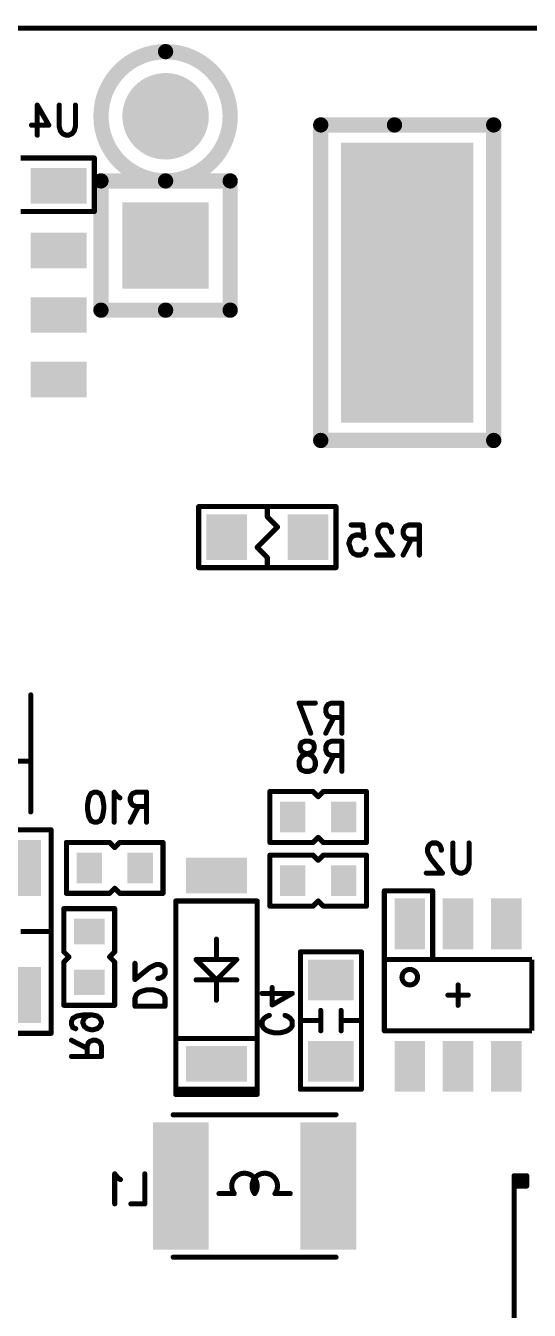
# Model space of a CAD drawing. Extents: x 100 to 144.1, y 92.1 to 144.1.
# Drawn here: x 116.5 to 126.4, y 118.81 to 144.05 of the extents above; entities that cross this region are included whole.
import ezdxf

# ---------------------------------------------------------------- set-up
doc = ezdxf.new("R2010")
doc.units = 0
doc.layers.get('0').update_dxf_attribs({"linetype": 'CONTINUOUS'})
doc.layers.add('MASK-BOTTOM_PHO', color=5, linetype='CONTINUOUS')
doc.layers.add('SILK-BOTTOM_PHO', color=14, linetype='CONTINUOUS')

# ---------------------------------------------------------------- blocks, each defined once
blk = doc.blocks.new('SQUARE_25')
blk.add_solid([(0.85001, 0.85001), (0.85001, -0.85001), (-0.85001, 0.85001), (-0.85001, -0.85001)])
blk = doc.blocks.new('ROUND_26')
at = {"const_width": 0.85001}
blk.add_lwpolyline([(-0.425006, 0, 1), (0.425006, 0, 1)], format="xyb", close=True, dxfattribs=at)
blk = doc.blocks.new('SQUARE_10')
blk.add_solid([(0.350012, 0.350012), (0.350012, -0.350012), (-0.350012, 0.350012), (-0.350012, -0.350012)])
blk = doc.blocks.new('SQUARE_16')
blk.add_solid([(0.250062, 0.250062), (0.250062, -0.250062), (-0.250062, 0.250062), (-0.250062, -0.250062)])
blk = doc.blocks.new('SQUARE_27')
blk.add_solid([(1.299972, 1.299972), (1.299972, -1.299972), (-1.299972, 1.299972), (-1.299972, -1.299972)])
blk = doc.blocks.new('SQUARE_122')
blk.add_solid([(0.299974, 0.299974), (0.299974, -0.299974), (-0.299974, 0.299974), (-0.299974, -0.299974)])
blk = doc.blocks.new('SQUARE_152')
blk.add_solid([(0.550036, 0.550036), (0.550036, -0.550036), (-0.550036, 0.550036), (-0.550036, -0.550036)])
blk = doc.blocks.new('SQUARE_165')
blk.add_solid([(0.40005, 0.40005), (0.40005, -0.40005), (-0.40005, 0.40005), (-0.40005, -0.40005)])
blk = doc.blocks.new('ROUND_1')
at = {"const_width": 0.050038}
blk.add_lwpolyline([(-0.025018, 0, 1), (0.025018, 0, 1)], format="xyb", close=True, dxfattribs=at)
blk = doc.blocks.new('ROUND_19')
at = {"const_width": 0.149986}
blk.add_lwpolyline([(-0.074994, 0, 1), (0.074994, 0, 1)], format="xyb", close=True, dxfattribs=at)

msp = doc.modelspace()

# ---------------------------------------------------------------- linework, layer by layer
at = {"layer": 'MASK-BOTTOM_PHO'}
for points, const_width in [([(143.999966, 143.999966), (100.000054, 143.999966)], 0.100076), ([(124.000006, 137.54989), (124.000006, 140.450062)], 2.599944), ([(117.350032, 140.904976), (116.949982, 140.904976)], 0.700024), ([(117.350032, 139.634976), (116.949982, 139.634976)], 0.700024), ([(117.350032, 138.364976), (116.949982, 138.364976)], 0.700024), ([(117.350032, 137.094976), (116.949982, 137.094976)], 0.700024), ([(120.450102, 133.949948), (120.450102, 134.050024)], 0.8001), ([(122.050048, 133.949948), (122.050048, 134.050024)], 0.8001), ([(121.750074, 128.450086), (121.750074, 128.549908)], 0.500124), ([(122.750072, 128.450086), (122.750072, 128.549908)], 0.500124), ([(116.249958, 127.500126), (115.750086, 127.500126)], 1.100072), ([(117.750082, 127.450088), (117.750082, 127.54991)], 0.500124), ([(118.75008, 127.450088), (118.75008, 127.54991)], 0.500124), ([(120.499886, 127.350012), (120.000014, 127.350012)], 0.700024), ([(121.750074, 127.299974), (121.750074, 127.199898)], 0.500124), ([(122.750072, 127.299974), (122.750072, 127.199898)], 0.500124), ([(124.050044, 126.59995), (124.050044, 126.1999)], 0.599948), ([(125.000004, 126.59995), (125.000004, 126.1999)], 0.599948), ([(125.949964, 126.59995), (125.949964, 126.1999)], 0.599948), ([(117.80012, 126.249938), (117.700044, 126.249938)], 0.500124), ([(116.249958, 125.000004), (115.750086, 125.000004)], 1.100072), ([(117.80012, 125.24994), (117.700044, 125.24994)], 0.500124), ([(122.450098, 125.299978), (122.54992, 125.299978)], 0.8001), ([(120.499886, 123.649994), (120.000014, 123.649994)], 0.700024), ([(122.450098, 123.700032), (122.54992, 123.700032)], 0.8001), ([(124.050044, 123.800108), (124.050044, 123.400058)], 0.599948), ([(125.000004, 123.800108), (125.000004, 123.400058)], 0.599948), ([(125.949964, 123.800108), (125.949964, 123.400058)], 0.599948), ([(119.549926, 120.549924), (119.549926, 121.949972)], 1.100072), ([(122.450098, 120.549924), (122.450098, 121.949972)], 1.100072)]:
    msp.add_lwpolyline(points, dxfattribs=dict(at, const_width=const_width))
at = {"layer": 'SILK-BOTTOM_PHO'}
for points, const_width in [([(143.999966, 143.999966), (100.000054, 143.999966)], 0.100076), ([(116.727224, 142.489174), (116.954554, 142.09522)], 0.100076), ([(116.727224, 142.489174), (116.727224, 141.89837)], 0.100076), ([(117.159024, 142.06728), (117.159024, 142.489174)], 0.100076), ([(117.477286, 142.489174), (117.477286, 142.06728)], 0.100076), ([(116.954554, 142.09522), (116.613686, 142.09522)], 0.100076), ([(123.75007, 142.100046), (122.299984, 142.100046)], 0.299974), ([(122.299984, 142.100046), (122.299984, 135.899906)], 0.299974), ([(125.700028, 142.100046), (123.75007, 142.100046)], 0.299974), ([(125.700028, 135.899906), (125.700028, 142.100046)], 0.299974), ([(117.181884, 141.982698), (117.159024, 142.06728)], 0.100076), ([(117.22735, 141.926564), (117.181884, 141.982698)], 0.100076), ([(117.295422, 141.89837), (117.22735, 141.926564)], 0.100076), ([(117.340888, 141.89837), (117.295422, 141.89837)], 0.100076), ([(117.409214, 141.926564), (117.340888, 141.89837)], 0.100076), ([(117.454426, 141.982698), (117.409214, 141.926564)], 0.100076), ([(117.477286, 142.06728), (117.454426, 141.982698)], 0.100076), ([(116.400072, 141.45006), (117.849904, 141.45006)], 0.100076), ([(117.849904, 141.45006), (117.849904, 140.400024)], 0.100076), ([(120.519952, 140.999972), (117.979952, 140.999972)], 0.299974), ([(117.979952, 140.999972), (117.979952, 138.459972)], 0.299974), ([(120.519952, 138.459972), (120.519952, 140.999972)], 0.299974), ([(117.849904, 140.400024), (116.400072, 140.400024)], 0.100076), ([(117.979952, 138.459972), (119.249952, 138.459972)], 0.299974), ([(119.249952, 138.459972), (120.519952, 138.459972)], 0.299974), ([(122.299984, 135.899906), (125.700028, 135.899906)], 0.299974), ([(122.599958, 134.599934), (119.899938, 134.599934)], 0.100076), ([(119.899938, 134.599934), (119.899938, 133.400038)], 0.100076), ([(121.249948, 134.599934), (121.249948, 134.400036)], 0.100076), ([(122.599958, 133.400038), (122.599958, 134.599934)], 0.100076), ([(121.249948, 134.400036), (121.4501, 134.199884)], 0.100076), ([(121.4501, 134.199884), (121.05005, 133.800088)], 0.100076), ([(122.920506, 134.013956), (122.87504, 133.957822)], 0.100076), ([(122.897646, 134.239), (123.124976, 134.239)], 0.100076), ([(122.988578, 134.04215), (122.920506, 134.013956)], 0.100076), ([(123.056904, 134.04215), (122.988578, 134.04215)], 0.100076), ([(123.124976, 134.013956), (123.056904, 134.04215)], 0.100076), ([(123.124976, 134.239), (123.147836, 133.986016)], 0.100076), ([(123.147836, 133.986016), (123.124976, 134.013956)], 0.100076), ([(123.443238, 134.182866), (123.420378, 134.126478)], 0.100076), ([(123.420378, 134.126478), (123.420378, 134.070344)], 0.100076), ([(123.420378, 134.070344), (123.443238, 134.013956)], 0.100076), ([(123.465844, 134.21106), (123.443238, 134.182866)], 0.100076), ([(123.443238, 134.013956), (123.488704, 133.929628)], 0.100076), ([(123.51131, 134.239), (123.465844, 134.21106)], 0.100076), ([(123.602242, 134.239), (123.51131, 134.239)], 0.100076), ([(123.647708, 134.21106), (123.602242, 134.239)], 0.100076), ([(123.670568, 134.182866), (123.647708, 134.21106)], 0.100076), ([(123.693174, 134.126478), (123.670568, 134.182866)], 0.100076), ([(123.693174, 134.098538), (123.693174, 134.126478)], 0.100076), ([(123.94311, 134.182866), (123.920504, 134.126478)], 0.100076), ([(123.920504, 134.126478), (123.920504, 134.070344)], 0.100076), ([(123.920504, 134.070344), (123.94311, 134.013956)], 0.100076), ([(123.96597, 134.21106), (123.94311, 134.182866)], 0.100076), ([(123.94311, 134.013956), (123.96597, 133.986016)], 0.100076), ([(124.034042, 134.239), (123.96597, 134.21106)], 0.100076), ([(124.238512, 134.239), (124.034042, 134.239)], 0.100076), ([(124.238512, 134.239), (124.238512, 133.64845)], 0.100076), ([(121.05005, 133.800088), (121.249948, 133.599936)], 0.100076), ([(122.87504, 133.957822), (122.85218, 133.873494)], 0.100076), ([(122.85218, 133.873494), (122.87504, 133.817106)], 0.100076), ([(122.87504, 133.817106), (122.897646, 133.732778)], 0.100076), ([(123.170442, 133.704584), (123.193302, 133.760972)], 0.100076), ([(123.488704, 133.929628), (123.716034, 133.64845)], 0.100076), ([(124.079508, 133.957822), (123.920504, 133.64845)], 0.100076), ([(123.96597, 133.986016), (124.034042, 133.957822)], 0.100076), ([(124.034042, 133.957822), (124.238512, 133.957822)], 0.100076), ([(121.249948, 133.599936), (121.249948, 133.400038)], 0.100076), ([(122.897646, 133.732778), (122.943112, 133.676644)], 0.100076), ([(122.943112, 133.676644), (123.011438, 133.64845)], 0.100076), ([(123.011438, 133.64845), (123.07951, 133.64845)], 0.100076), ([(123.07951, 133.64845), (123.147836, 133.676644)], 0.100076), ([(123.147836, 133.676644), (123.170442, 133.704584)], 0.100076), ([(123.716034, 133.64845), (123.397772, 133.64845)], 0.100076), ([(119.899938, 133.400038), (122.599958, 133.400038)], 0.100076), ([(116.59997, 130.899916), (116.59997, 128.599946)], 0.100076), ([(121.875042, 130.739134), (122.102372, 130.14833)], 0.100076), ([(122.193304, 130.739134), (121.875042, 130.739134)], 0.100076), ([(122.44324, 130.71094), (122.42038, 130.682746)], 0.100076), ([(122.511312, 130.739134), (122.44324, 130.71094)], 0.100076), ([(122.715782, 130.739134), (122.511312, 130.739134)], 0.100076), ([(122.715782, 130.739134), (122.715782, 130.14833)], 0.100076), ([(122.42038, 130.682746), (122.397774, 130.626612)], 0.100076), ([(122.397774, 130.626612), (122.397774, 130.570224)], 0.100076), ([(122.397774, 130.570224), (122.42038, 130.51409)], 0.100076), ([(122.556778, 130.457702), (122.397774, 130.14833)], 0.100076), ([(122.42038, 130.51409), (122.44324, 130.485896)], 0.100076), ([(122.44324, 130.485896), (122.511312, 130.457702)], 0.100076), ([(122.511312, 130.457702), (122.715782, 130.457702)], 0.100076), ([(121.897648, 129.904744), (121.920508, 129.960878)], 0.100076), ([(121.920508, 129.960878), (121.98858, 129.989072)], 0.100076), ([(121.98858, 129.989072), (122.079512, 129.989072)], 0.100076), ([(122.079512, 129.989072), (122.147838, 129.960878)], 0.100076), ([(122.147838, 129.960878), (122.170444, 129.904744)], 0.100076), ([(122.44324, 129.960878), (122.42038, 129.932938)], 0.100076), ([(122.511312, 129.989072), (122.44324, 129.960878)], 0.100076), ([(122.715782, 129.989072), (122.511312, 129.989072)], 0.100076), ([(122.715782, 129.989072), (122.715782, 129.398522)], 0.100076), ([(121.897648, 129.848356), (121.897648, 129.904744)], 0.100076), ([(121.920508, 129.792222), (121.897648, 129.848356)], 0.100076), ([(121.943114, 129.707894), (121.897648, 129.651506)], 0.100076), ([(121.965974, 129.764028), (121.920508, 129.792222)], 0.100076), ([(122.01144, 129.735834), (121.943114, 129.707894)], 0.100076), ([(122.056906, 129.735834), (121.965974, 129.764028)], 0.100076), ([(122.102372, 129.764028), (122.01144, 129.735834)], 0.100076), ([(122.124978, 129.707894), (122.056906, 129.735834)], 0.100076), ([(122.147838, 129.792222), (122.102372, 129.764028)], 0.100076), ([(122.170444, 129.651506), (122.124978, 129.707894)], 0.100076), ([(122.170444, 129.848356), (122.147838, 129.792222)], 0.100076), ([(122.170444, 129.904744), (122.170444, 129.848356)], 0.100076), ([(122.42038, 129.932938), (122.397774, 129.87655)], 0.100076), ([(122.397774, 129.87655), (122.397774, 129.820416)], 0.100076), ([(122.397774, 129.820416), (122.42038, 129.764028)], 0.100076), ([(122.556778, 129.707894), (122.397774, 129.398522)], 0.100076), ([(122.42038, 129.764028), (122.44324, 129.735834)], 0.100076), ([(122.44324, 129.735834), (122.511312, 129.707894)], 0.100076), ([(122.511312, 129.707894), (122.715782, 129.707894)], 0.100076), ([(116.299996, 129.599944), (116.59997, 129.599944)], 0.100076), ([(121.897648, 129.651506), (121.875042, 129.595372)], 0.100076), ([(121.875042, 129.595372), (121.875042, 129.511044)], 0.100076), ([(121.875042, 129.511044), (121.897648, 129.454656)], 0.100076), ([(121.897648, 129.454656), (121.920508, 129.426462)], 0.100076), ([(122.147838, 129.426462), (122.170444, 129.454656)], 0.100076), ([(122.193304, 129.595372), (122.170444, 129.651506)], 0.100076), ([(122.170444, 129.454656), (122.193304, 129.511044)], 0.100076), ([(122.193304, 129.511044), (122.193304, 129.595372)], 0.100076), ([(121.920508, 129.426462), (121.98858, 129.398522)], 0.100076), ([(121.98858, 129.398522), (122.079512, 129.398522)], 0.100076), ([(122.079512, 129.398522), (122.147838, 129.426462)], 0.100076), ([(117.738652, 128.876552), (117.784118, 128.96088)], 0.100076), ([(117.784118, 128.96088), (117.85219, 128.989074)], 0.100076), ([(117.85219, 128.989074), (117.897656, 128.989074)], 0.100076), ([(117.897656, 128.989074), (117.965982, 128.96088)], 0.100076), ([(117.965982, 128.96088), (118.011448, 128.876552)], 0.100076), ([(118.30685, 128.904746), (118.238524, 128.989074)], 0.100076), ([(118.238524, 128.989074), (118.238524, 128.398524)], 0.100076), ([(118.602252, 128.96088), (118.579646, 128.932686)], 0.100076), ([(118.670578, 128.989074), (118.602252, 128.96088)], 0.100076), ([(118.875048, 128.989074), (118.670578, 128.989074)], 0.100076), ([(118.875048, 128.989074), (118.875048, 128.398524)], 0.100076), ([(121.299986, 127.999998), (121.299986, 128.999996)], 0.100076), ([(121.299986, 128.999996), (122.150124, 128.999996)], 0.100076), ([(122.150124, 128.999996), (122.249946, 128.89992)], 0.100076), ([(122.249946, 128.89992), (122.350022, 128.999996)], 0.100076), ([(122.350022, 128.999996), (123.199906, 128.999996)], 0.100076), ([(123.199906, 128.999996), (123.199906, 127.999998)], 0.100076), ([(117.715792, 128.735836), (117.738652, 128.876552)], 0.100076), ([(117.715792, 128.651508), (117.715792, 128.735836)], 0.100076), ([(118.011448, 128.876552), (118.034054, 128.735836)], 0.100076), ([(118.034054, 128.735836), (118.034054, 128.651508)], 0.100076), ([(118.352316, 128.876552), (118.30685, 128.904746)], 0.100076), ([(118.579646, 128.932686), (118.556786, 128.876552)], 0.100076), ([(118.556786, 128.876552), (118.556786, 128.820418)], 0.100076), ([(118.556786, 128.820418), (118.579646, 128.76403)], 0.100076), ([(118.71579, 128.707896), (118.556786, 128.398524)], 0.100076), ([(118.579646, 128.76403), (118.602252, 128.735836)], 0.100076), ([(118.602252, 128.735836), (118.670578, 128.707896)], 0.100076), ([(118.670578, 128.707896), (118.875048, 128.707896)], 0.100076), ([(117.738652, 128.511046), (117.715792, 128.651508)], 0.100076), ([(117.784118, 128.426464), (117.738652, 128.511046)], 0.100076), ([(118.011448, 128.511046), (117.965982, 128.426464)], 0.100076), ([(118.034054, 128.651508), (118.011448, 128.511046)], 0.100076), ([(117.00002, 128.249934), (115.000024, 128.249934)], 0.100076), ([(117.00002, 124.249942), (117.00002, 128.249934)], 0.100076), ([(117.85219, 128.398524), (117.784118, 128.426464)], 0.100076), ([(117.897656, 128.398524), (117.85219, 128.398524)], 0.100076), ([(117.965982, 128.426464), (117.897656, 128.398524)], 0.100076), ([(117.299994, 127), (117.299994, 127.999998)], 0.100076), ([(117.299994, 127.999998), (118.149878, 127.999998)], 0.100076), ([(118.149878, 127.999998), (118.249954, 127.899922)], 0.100076), ([(118.249954, 127.899922), (118.35003, 127.999998)], 0.100076), ([(118.35003, 127.999998), (119.199914, 127.999998)], 0.100076), ([(119.199914, 127.999998), (119.199914, 127)], 0.100076), ([(122.150124, 127.999998), (121.299986, 127.999998)], 0.100076), ([(122.249946, 128.100074), (122.150124, 127.999998)], 0.100076), ([(122.350022, 127.999998), (122.249946, 128.100074)], 0.100076), ([(123.199906, 127.999998), (122.350022, 127.999998)], 0.100076), ([(124.443236, 127.960882), (124.420376, 127.932688)], 0.100076), ([(124.488702, 127.989076), (124.443236, 127.960882)], 0.100076), ([(124.579634, 127.989076), (124.488702, 127.989076)], 0.100076), ([(124.6251, 127.960882), (124.579634, 127.989076)], 0.100076), ([(124.647706, 127.932688), (124.6251, 127.960882)], 0.100076), ([(124.897642, 127.567182), (124.897642, 127.989076)], 0.100076), ([(125.215904, 127.989076), (125.215904, 127.567182)], 0.100076), ([(121.299986, 126.750064), (121.299986, 127.750062)], 0.100076), ([(121.299986, 127.750062), (122.150124, 127.750062)], 0.100076), ([(122.150124, 127.750062), (122.249946, 127.649986)], 0.100076), ([(122.249946, 127.649986), (122.350022, 127.750062)], 0.100076), ([(122.350022, 127.750062), (123.199906, 127.750062)], 0.100076), ([(123.199906, 127.750062), (123.199906, 126.750064)], 0.100076), ([(124.420376, 127.932688), (124.39777, 127.876554)], 0.100076), ([(124.39777, 127.876554), (124.39777, 127.82042)], 0.100076), ([(124.39777, 127.82042), (124.420376, 127.764032)], 0.100076), ([(124.420376, 127.764032), (124.465842, 127.679704)], 0.100076), ([(124.670566, 127.876554), (124.647706, 127.932688)], 0.100076), ([(124.670566, 127.84836), (124.670566, 127.876554)], 0.100076), ([(124.465842, 127.679704), (124.693172, 127.398526)], 0.100076), ([(124.920502, 127.482854), (124.897642, 127.567182)], 0.100076), ([(124.965968, 127.426466), (124.920502, 127.482854)], 0.100076), ([(125.193298, 127.482854), (125.147832, 127.426466)], 0.100076), ([(125.215904, 127.567182), (125.193298, 127.482854)], 0.100076), ([(124.693172, 127.398526), (124.37491, 127.398526)], 0.100076), ([(125.03404, 127.398526), (124.965968, 127.426466)], 0.100076), ([(125.079506, 127.398526), (125.03404, 127.398526)], 0.100076), ([(125.147832, 127.426466), (125.079506, 127.398526)], 0.100076), ([(118.149878, 127), (117.299994, 127)], 0.100076), ([(118.249954, 127.100076), (118.149878, 127)], 0.100076), ([(118.35003, 127), (118.249954, 127.100076)], 0.100076), ([(119.199914, 127), (118.35003, 127)], 0.100076), ([(124.499878, 127.050038), (123.549918, 127.050038)], 0.100076), ([(123.549918, 127.050038), (123.549918, 125.700028)], 0.100076), ([(124.499878, 125.700028), (124.499878, 127.050038)], 0.100076), ([(117.249956, 126.700026), (118.249954, 126.700026)], 0.100076), ([(117.249956, 125.849888), (117.249956, 126.700026)], 0.100076), ([(118.249954, 126.700026), (118.249954, 125.849888)], 0.100076), ([(119.450104, 126.849886), (119.450104, 124.15012)], 0.100076), ([(121.05005, 126.849886), (119.450104, 126.849886)], 0.100076), ([(121.05005, 124.15012), (121.05005, 126.849886)], 0.100076), ([(122.150124, 126.750064), (121.299986, 126.750064)], 0.100076), ([(122.249946, 126.849886), (122.150124, 126.750064)], 0.100076), ([(122.350022, 126.750064), (122.249946, 126.849886)], 0.100076), ([(123.199906, 126.750064), (122.350022, 126.750064)], 0.100076), ([(116.400072, 126.249938), (117.00002, 126.249938)], 0.100076), ([(120.24995, 125.700028), (120.24995, 126.100078)], 0.100076), ([(117.350032, 125.750066), (117.249956, 125.849888)], 0.100076), ([(117.249956, 125.64999), (117.350032, 125.750066)], 0.100076), ([(118.249954, 125.849888), (118.149878, 125.750066)], 0.100076), ([(118.149878, 125.750066), (118.249954, 125.64999)], 0.100076), ([(119.8499, 125.700028), (120.65, 125.700028)], 0.100076), ([(120.24995, 125.299978), (119.8499, 125.700028)], 0.100076), ([(120.65, 125.700028), (120.24995, 125.299978)], 0.100076), ([(123.100084, 125.849888), (121.899934, 125.849888)], 0.100076), ([(121.899934, 125.849888), (121.899934, 123.150122)], 0.100076), ([(123.100084, 123.150122), (123.100084, 125.849888)], 0.100076), ([(123.549918, 125.700028), (123.549918, 124.29998)], 0.100076), ([(126.45009, 125.700028), (123.549918, 125.700028)], 0.100076), ([(123.549918, 125.700028), (124.499878, 125.700028)], 0.100076), ([(126.45009, 124.29998), (126.45009, 125.700028)], 0.100076), ([(117.249956, 124.800106), (117.249956, 125.64999)], 0.100076), ([(118.249954, 125.64999), (118.249954, 124.800106)], 0.100076), ([(118.64848, 125.306836), (118.64848, 125.625098)], 0.100076), ([(118.929658, 125.534166), (118.64848, 125.306836)], 0.100076), ([(119.013986, 125.579632), (118.929658, 125.534166)], 0.100076), ([(119.070374, 125.602238), (119.013986, 125.579632)], 0.100076), ([(119.126508, 125.602238), (119.070374, 125.602238)], 0.100076), ([(119.182896, 125.579632), (119.126508, 125.602238)], 0.100076), ([(119.210836, 125.556772), (119.182896, 125.579632)], 0.100076), ([(119.23903, 125.511306), (119.210836, 125.556772)], 0.100076), ([(119.210836, 125.374908), (119.23903, 125.420374)], 0.100076), ([(119.23903, 125.420374), (119.23903, 125.511306)], 0.100076), ([(119.098314, 125.329442), (119.126508, 125.329442)], 0.100076), ([(119.126508, 125.329442), (119.182896, 125.352302)], 0.100076), ([(119.182896, 125.352302), (119.210836, 125.374908)], 0.100076), ([(119.8499, 125.299978), (120.65, 125.299978)], 0.100076), ([(120.24995, 125.299978), (120.24995, 124.899928)], 0.100076), ([(125.000004, 124.800106), (125.000004, 125.199902)], 0.100076), ([(118.676674, 125.011434), (118.64848, 124.943108)], 0.100076), ([(118.64848, 124.943108), (118.64848, 124.784104)], 0.100076), ([(118.732808, 125.0569), (118.676674, 125.011434)], 0.100076), ([(118.788942, 125.079506), (118.732808, 125.0569)], 0.100076), ([(118.873524, 125.102366), (118.788942, 125.079506)], 0.100076), ([(119.013986, 125.102366), (118.873524, 125.102366)], 0.100076), ([(119.098314, 125.079506), (119.013986, 125.102366)], 0.100076), ([(119.154702, 125.0569), (119.098314, 125.079506)], 0.100076), ([(119.210836, 125.011434), (119.154702, 125.0569)], 0.100076), ([(119.23903, 124.943108), (119.210836, 125.011434)], 0.100076), ([(119.23903, 124.784104), (119.23903, 124.943108)], 0.100076), ([(121.739152, 125.03404), (121.148348, 125.03404)], 0.100076), ([(121.345198, 124.80671), (121.345198, 125.147832)], 0.100076), ([(121.739152, 125.03404), (121.345198, 124.80671)], 0.100076), ([(124.800106, 125.000004), (125.199902, 125.000004)], 0.100076), ([(118.249954, 124.800106), (117.249956, 124.800106)], 0.100076), ([(119.23903, 124.784104), (118.64848, 124.784104)], 0.100076), ([(122.299984, 124.29998), (122.299984, 124.70003)], 0.100076), ([(122.700034, 124.29998), (122.700034, 124.70003)], 0.100076), ([(117.426486, 124.545344), (117.398546, 124.477272)], 0.100076), ([(117.398546, 124.477272), (117.398546, 124.431806)], 0.100076), ([(117.398546, 124.431806), (117.426486, 124.363734)], 0.100076), ([(117.510814, 124.59081), (117.426486, 124.545344)], 0.100076), ([(117.65153, 124.61367), (117.510814, 124.59081)], 0.100076), ([(117.65153, 124.545344), (117.623336, 124.477272)], 0.100076), ([(117.623336, 124.477272), (117.623336, 124.454666)], 0.100076), ([(117.623336, 124.454666), (117.65153, 124.38634)], 0.100076), ([(117.792246, 124.61367), (117.65153, 124.61367)], 0.100076), ([(117.707918, 124.59081), (117.65153, 124.545344)], 0.100076), ([(117.792246, 124.61367), (117.707918, 124.59081)], 0.100076), ([(117.904768, 124.59081), (117.792246, 124.61367)], 0.100076), ([(117.960902, 124.545344), (117.904768, 124.59081)], 0.100076), ([(117.989096, 124.477272), (117.960902, 124.545344)], 0.100076), ([(117.960902, 124.38634), (117.989096, 124.454666)], 0.100076), ([(117.989096, 124.454666), (117.989096, 124.477272)], 0.100076), ([(121.148348, 124.488702), (121.176542, 124.534168)], 0.100076), ([(121.148348, 124.39777), (121.148348, 124.488702)], 0.100076), ([(121.176542, 124.534168), (121.23293, 124.579634)], 0.100076), ([(121.23293, 124.579634), (121.289064, 124.60224)], 0.100076), ([(121.598436, 124.60224), (121.65457, 124.579634)], 0.100076), ([(121.65457, 124.579634), (121.710958, 124.534168)], 0.100076), ([(121.710958, 124.534168), (121.739152, 124.488702)], 0.100076), ([(121.739152, 124.488702), (121.739152, 124.39777)], 0.100076), ([(121.899934, 124.499878), (122.299984, 124.499878)], 0.100076), ([(123.100084, 124.499878), (122.700034, 124.499878)], 0.100076), ([(115.000024, 124.249942), (117.00002, 124.249942)], 0.100076), ([(117.426486, 124.363734), (117.482874, 124.340874)], 0.100076), ([(117.65153, 124.38634), (117.707918, 124.340874)], 0.100076), ([(117.707918, 124.340874), (117.792246, 124.318268)], 0.100076), ([(117.792246, 124.318268), (117.820186, 124.318268)], 0.100076), ([(117.820186, 124.318268), (117.904768, 124.340874)], 0.100076), ([(117.904768, 124.340874), (117.960902, 124.38634)], 0.100076), ([(119.450104, 124.15012), (121.05005, 124.15012)], 0.100076), ([(119.450104, 124.15012), (119.450104, 123.150122)], 0.100076), ([(121.05005, 123.150122), (121.05005, 124.15012)], 0.100076), ([(121.176542, 124.352304), (121.148348, 124.39777)], 0.100076), ([(121.23293, 124.306838), (121.176542, 124.352304)], 0.100076), ([(121.289064, 124.283978), (121.23293, 124.306838)], 0.100076), ([(121.373392, 124.261372), (121.289064, 124.283978)], 0.100076), ([(121.514108, 124.261372), (121.373392, 124.261372)], 0.100076), ([(121.598436, 124.283978), (121.514108, 124.261372)], 0.100076), ([(121.65457, 124.306838), (121.598436, 124.283978)], 0.100076), ([(121.710958, 124.352304), (121.65457, 124.306838)], 0.100076), ([(121.739152, 124.39777), (121.710958, 124.352304)], 0.100076), ([(123.549918, 124.29998), (126.45009, 124.29998)], 0.100076), ([(117.707918, 123.95454), (117.398546, 124.113544)], 0.100076), ([(117.735858, 124.068078), (117.707918, 124.000006)], 0.100076), ([(117.707918, 124.000006), (117.707918, 123.795536)], 0.100076), ([(117.764052, 124.090938), (117.735858, 124.068078)], 0.100076), ([(117.820186, 124.113544), (117.764052, 124.090938)], 0.100076), ([(117.876574, 124.113544), (117.820186, 124.113544)], 0.100076), ([(117.932708, 124.090938), (117.876574, 124.113544)], 0.100076), ([(117.960902, 124.068078), (117.932708, 124.090938)], 0.100076), ([(117.989096, 124.000006), (117.960902, 124.068078)], 0.100076), ([(117.989096, 123.795536), (117.989096, 124.000006)], 0.100076), ([(117.989096, 123.795536), (117.398546, 123.795536)], 0.100076), ([(119.450104, 123.150122), (121.05005, 123.150122)], 0.100076), ([(119.450104, 123.150122), (119.450104, 123.050046)], 0.100076), ([(121.05005, 123.050046), (121.05005, 123.150122)], 0.100076), ([(121.899934, 123.150122), (123.100084, 123.150122)], 0.100076), ([(119.450104, 123.050046), (121.05005, 123.050046)], 0.100076), ([(122.599958, 122.649996), (119.400066, 122.649996)], 0.100076), ([(118.31828, 121.404634), (118.249954, 121.488962)], 0.100076), ([(118.249954, 121.488962), (118.249954, 120.898412)], 0.100076), ([(118.363746, 121.37644), (118.31828, 121.404634)], 0.100076), ([(118.841012, 121.488962), (118.841012, 120.898412)], 0.100076), ([(126.350014, 121.4501), (126.100078, 121.4501)], 0.100076), ([(126.100078, 121.4501), (126.100078, 121.249948)], 0.100076), ([(126.350014, 121.400062), (126.100078, 121.400062)], 0.100076), ([(126.350014, 121.249948), (126.350014, 121.4501)], 0.100076), ([(126.100078, 116.750084), (126.100078, 121.350024)], 0.100076), ([(126.100078, 121.350024), (126.350014, 121.350024)], 0.100076), ([(126.100078, 121.249948), (126.350014, 121.249948)], 0.100076), ([(118.841012, 120.898412), (118.568216, 120.898412)], 0.100076), ([(120.599962, 121.100088), (120.299988, 121.100088)], 0.100076), ([(121.400062, 121.100088), (121.700036, 121.100088)], 0.100076), ([(119.400066, 119.8499), (122.599958, 119.8499)], 0.100076)]:
    msp.add_lwpolyline(points, dxfattribs=dict(at, const_width=const_width))
for points, const_width in [([(119.249952, 143.539972, 1), (119.249952, 140.999972)], 0.299974), ([(119.249952, 140.999972, 1), (119.249952, 143.539972)], 0.299974), ([(121.000012, 121.099834, 1.99797), (120.599708, 121.100342)], 0.100076), ([(121.400062, 121.100342, 1.9987143), (121.000012, 121.099834)], 0.100076)]:
    msp.add_lwpolyline(points, format="xyb", dxfattribs=dict(at, const_width=const_width))
at = {"layer": 'SILK-BOTTOM_PHO', "const_width": 0.100076}
msp.add_lwpolyline([(123.897644, 125.352302, 1), (124.202444, 125.352302, 1)], format="xyb", close=True, dxfattribs=at)

# ---------------------------------------------------------------- block references
at = {"layer": 'MASK-BOTTOM_PHO'}
for name, p in [('ROUND_26', (119.249952, 142.269972)), ('SQUARE_27', (124.000006, 140.450062)), ('SQUARE_10', (116.949982, 140.904976)), ('SQUARE_10', (117.350032, 140.904976)), ('SQUARE_25', (119.249952, 139.729972)), ('SQUARE_10', (116.949982, 139.634976)), ('SQUARE_10', (117.350032, 139.634976)), ('SQUARE_27', (124.000006, 137.54989)), ('SQUARE_10', (116.949982, 138.364976)), ('SQUARE_10', (117.350032, 138.364976)), ('SQUARE_10', (116.949982, 137.094976)), ('SQUARE_10', (117.350032, 137.094976)), ('SQUARE_165', (120.450102, 134.050024)), ('SQUARE_165', (120.450102, 133.949948)), ('SQUARE_165', (122.050048, 134.050024)), ('SQUARE_165', (122.050048, 133.949948)), ('SQUARE_16', (121.750074, 128.549908)), ('SQUARE_16', (122.750072, 128.549908)), ('SQUARE_16', (121.750074, 128.450086)), ('SQUARE_16', (122.750072, 128.450086)), ('SQUARE_152', (116.249958, 127.500126)), ('SQUARE_16', (117.750082, 127.54991)), ('SQUARE_16', (118.75008, 127.54991)), ('SQUARE_16', (117.750082, 127.450088)), ('SQUARE_16', (118.75008, 127.450088)), ('SQUARE_10', (120.000014, 127.350012)), ('SQUARE_10', (120.499886, 127.350012)), ('SQUARE_16', (121.750074, 127.299974)), ('SQUARE_16', (122.750072, 127.299974)), ('SQUARE_16', (121.750074, 127.199898)), ('SQUARE_16', (122.750072, 127.199898)), ('SQUARE_122', (124.050044, 126.59995)), ('SQUARE_122', (125.000004, 126.59995)), ('SQUARE_122', (125.949964, 126.59995)), ('SQUARE_16', (117.700044, 126.249938)), ('SQUARE_16', (117.80012, 126.249938)), ('SQUARE_122', (124.050044, 126.1999)), ('SQUARE_122', (125.000004, 126.1999)), ('SQUARE_122', (125.949964, 126.1999)), ('SQUARE_152', (116.249958, 125.000004)), ('SQUARE_16', (117.700044, 125.24994)), ('SQUARE_16', (117.80012, 125.24994)), ('SQUARE_165', (122.450098, 125.299978)), ('SQUARE_165', (122.54992, 125.299978)), ('SQUARE_10', (120.000014, 123.649994)), ('SQUARE_10', (120.499886, 123.649994)), ('SQUARE_165', (122.450098, 123.700032)), ('SQUARE_165', (122.54992, 123.700032)), ('SQUARE_122', (124.050044, 123.800108)), ('SQUARE_122', (125.000004, 123.800108)), ('SQUARE_122', (125.949964, 123.800108)), ('SQUARE_122', (124.050044, 123.400058)), ('SQUARE_122', (125.000004, 123.400058)), ('SQUARE_122', (125.949964, 123.400058)), ('SQUARE_152', (119.549926, 121.949972)), ('SQUARE_152', (122.450098, 121.949972)), ('SQUARE_152', (119.549926, 120.549924)), ('SQUARE_152', (122.450098, 120.549924))]:
    msp.add_blockref(name, p, dxfattribs=at)
at = {"layer": 'SILK-BOTTOM_PHO'}
for name, p in [('ROUND_19', (119.249952, 143.539972)), ('ROUND_19', (119.249952, 143.539972)), ('ROUND_1', (116.727224, 142.489174)), ('ROUND_1', (116.727224, 142.489174)), ('ROUND_1', (117.159024, 142.489174)), ('ROUND_1', (117.477286, 142.489174)), ('ROUND_1', (116.613686, 142.09522)), ('ROUND_1', (116.954554, 142.09522)), ('ROUND_19', (122.299984, 142.100046)), ('ROUND_19', (123.75007, 142.100046)), ('ROUND_19', (123.75007, 142.100046)), ('ROUND_19', (125.700028, 142.100046)), ('ROUND_1', (116.727224, 141.89837)), ('ROUND_1', (117.159024, 142.06728)), ('ROUND_1', (117.181884, 141.982698)), ('ROUND_1', (117.22735, 141.926564)), ('ROUND_1', (117.295422, 141.89837)), ('ROUND_1', (117.340888, 141.89837)), ('ROUND_1', (117.409214, 141.926564)), ('ROUND_1', (117.454426, 141.982698)), ('ROUND_1', (117.477286, 142.06728)), ('ROUND_1', (117.849904, 141.45006)), ('ROUND_19', (117.979952, 140.999972)), ('ROUND_19', (119.249952, 140.999972)), ('ROUND_19', (119.249952, 140.999972)), ('ROUND_19', (120.519952, 140.999972)), ('ROUND_1', (117.849904, 140.400024)), ('ROUND_19', (117.979952, 138.459972)), ('ROUND_19', (119.249952, 138.459972)), ('ROUND_19', (119.249952, 138.459972)), ('ROUND_19', (120.519952, 138.459972)), ('ROUND_19', (122.299984, 135.899906)), ('ROUND_19', (125.700028, 135.899906)), ('ROUND_1', (119.899938, 134.599934)), ('ROUND_1', (121.249948, 134.599934)), ('ROUND_1', (122.599958, 134.599934)), ('ROUND_1', (122.599958, 134.599934)), ('ROUND_1', (121.249948, 134.400036)), ('ROUND_1', (121.4501, 134.199884)), ('ROUND_1', (122.897646, 134.239)), ('ROUND_1', (122.920506, 134.013956)), ('ROUND_1', (122.988578, 134.04215)), ('ROUND_1', (123.056904, 134.04215)), ('ROUND_1', (123.124976, 134.239)), ('ROUND_1', (123.124976, 134.013956)), ('ROUND_1', (123.420378, 134.126478)), ('ROUND_1', (123.420378, 134.070344)), ('ROUND_1', (123.443238, 134.182866)), ('ROUND_1', (123.443238, 134.013956)), ('ROUND_1', (123.465844, 134.21106)), ('ROUND_1', (123.51131, 134.239)), ('ROUND_1', (123.602242, 134.239)), ('ROUND_1', (123.647708, 134.21106)), ('ROUND_1', (123.670568, 134.182866)), ('ROUND_1', (123.693174, 134.126478)), ('ROUND_1', (123.693174, 134.098538)), ('ROUND_1', (123.920504, 134.126478)), ('ROUND_1', (123.920504, 134.070344)), ('ROUND_1', (123.94311, 134.182866)), ('ROUND_1', (123.94311, 134.013956)), ('ROUND_1', (123.96597, 134.21106)), ('ROUND_1', (124.034042, 134.239)), ('ROUND_1', (124.238512, 134.239)), ('ROUND_1', (124.238512, 134.239)), ('ROUND_1', (121.05005, 133.800088)), ('ROUND_1', (122.85218, 133.873494)), ('ROUND_1', (122.87504, 133.957822)), ('ROUND_1', (122.87504, 133.817106)), ('ROUND_1', (123.147836, 133.986016)), ('ROUND_1', (123.193302, 133.760972)), ('ROUND_1', (123.488704, 133.929628)), ('ROUND_1', (123.96597, 133.986016)), ('ROUND_1', (124.034042, 133.957822)), ('ROUND_1', (124.079508, 133.957822)), ('ROUND_1', (124.238512, 133.957822)), ('ROUND_1', (121.249948, 133.599936)), ('ROUND_1', (122.897646, 133.732778)), ('ROUND_1', (122.943112, 133.676644)), ('ROUND_1', (123.011438, 133.64845)), ('ROUND_1', (123.07951, 133.64845)), ('ROUND_1', (123.147836, 133.676644)), ('ROUND_1', (123.170442, 133.704584)), ('ROUND_1', (123.397772, 133.64845)), ('ROUND_1', (123.716034, 133.64845)), ('ROUND_1', (123.920504, 133.64845)), ('ROUND_1', (124.238512, 133.64845)), ('ROUND_1', (119.899938, 133.400038)), ('ROUND_1', (121.249948, 133.400038)), ('ROUND_1', (122.599958, 133.400038)), ('ROUND_1', (116.59997, 130.899916)), ('ROUND_1', (121.875042, 130.739134)), ('ROUND_1', (121.875042, 130.739134)), ('ROUND_1', (122.193304, 130.739134)), ('ROUND_1', (122.44324, 130.71094)), ('ROUND_1', (122.511312, 130.739134)), ('ROUND_1', (122.715782, 130.739134)), ('ROUND_1', (122.715782, 130.739134)), ('ROUND_1', (122.397774, 130.626612)), ('ROUND_1', (122.397774, 130.570224)), ('ROUND_1', (122.42038, 130.682746)), ('ROUND_1', (122.42038, 130.51409)), ('ROUND_1', (122.44324, 130.485896)), ('ROUND_1', (122.511312, 130.457702)), ('ROUND_1', (122.556778, 130.457702)), ('ROUND_1', (122.715782, 130.457702)), ('ROUND_1', (121.920508, 129.960878)), ('ROUND_1', (121.98858, 129.989072)), ('ROUND_1', (122.079512, 129.989072)), ('ROUND_1', (122.079512, 129.989072)), ('ROUND_1', (122.102372, 130.14833)), ('ROUND_1', (122.147838, 129.960878)), ('ROUND_1', (122.397774, 130.14833)), ('ROUND_1', (122.44324, 129.960878)), ('ROUND_1', (122.511312, 129.989072)), ('ROUND_1', (122.715782, 130.14833)), ('ROUND_1', (122.715782, 129.989072)), ('ROUND_1', (122.715782, 129.989072)), ('ROUND_1', (121.897648, 129.904744)), ('ROUND_1', (121.897648, 129.848356)), ('ROUND_1', (121.920508, 129.792222)), ('ROUND_1', (121.943114, 129.707894)), ('ROUND_1', (121.965974, 129.764028)), ('ROUND_1', (122.01144, 129.735834)), ('ROUND_1', (122.056906, 129.735834)), ('ROUND_1', (122.102372, 129.764028)), ('ROUND_1', (122.124978, 129.707894)), ('ROUND_1', (122.147838, 129.792222)), ('ROUND_1', (122.170444, 129.904744)), ('ROUND_1', (122.170444, 129.848356)), ('ROUND_1', (122.397774, 129.87655)), ('ROUND_1', (122.397774, 129.820416)), ('ROUND_1', (122.42038, 129.932938)), ('ROUND_1', (122.42038, 129.764028)), ('ROUND_1', (122.44324, 129.735834)), ('ROUND_1', (122.511312, 129.707894)), ('ROUND_1', (122.556778, 129.707894)), ('ROUND_1', (122.715782, 129.707894)), ('ROUND_1', (116.59997, 129.599944)), ('ROUND_1', (121.875042, 129.595372)), ('ROUND_1', (121.875042, 129.511044)), ('ROUND_1', (121.897648, 129.651506)), ('ROUND_1', (121.897648, 129.454656)), ('ROUND_1', (122.170444, 129.651506)), ('ROUND_1', (122.170444, 129.454656)), ('ROUND_1', (122.193304, 129.595372)), ('ROUND_1', (122.193304, 129.511044)), ('ROUND_1', (121.920508, 129.426462)), ('ROUND_1', (121.98858, 129.398522)), ('ROUND_1', (122.079512, 129.398522)), ('ROUND_1', (122.147838, 129.426462)), ('ROUND_1', (122.397774, 129.398522)), ('ROUND_1', (122.715782, 129.398522)), ('ROUND_1', (117.784118, 128.96088)), ('ROUND_1', (117.85219, 128.989074)), ('ROUND_1', (117.897656, 128.989074)), ('ROUND_1', (117.897656, 128.989074)), ('ROUND_1', (117.965982, 128.96088)), ('ROUND_1', (118.238524, 128.989074)), ('ROUND_1', (118.602252, 128.96088)), ('ROUND_1', (118.670578, 128.989074)), ('ROUND_1', (118.875048, 128.989074)), ('ROUND_1', (118.875048, 128.989074)), ('ROUND_1', (121.299986, 128.999996)), ('ROUND_1', (122.150124, 128.999996)), ('ROUND_1', (122.350022, 128.999996)), ('ROUND_1', (123.199906, 128.999996)), ('ROUND_1', (123.199906, 128.999996)), ('ROUND_1', (117.715792, 128.735836)), ('ROUND_1', (117.738652, 128.876552)), ('ROUND_1', (118.011448, 128.876552)), ('ROUND_1', (118.034054, 128.735836)), ('ROUND_1', (118.30685, 128.904746)), ('ROUND_1', (118.352316, 128.876552)), ('ROUND_1', (118.556786, 128.876552)), ('ROUND_1', (118.556786, 128.820418)), ('ROUND_1', (118.579646, 128.932686)), ('ROUND_1', (118.579646, 128.932686)), ('ROUND_1', (118.579646, 128.76403)), ('ROUND_1', (118.602252, 128.735836)), ('ROUND_1', (118.670578, 128.707896)), ('ROUND_1', (118.71579, 128.707896)), ('ROUND_1', (118.875048, 128.707896)), ('ROUND_1', (122.249946, 128.89992)), ('ROUND_1', (116.59997, 128.599946)), ('ROUND_1', (117.715792, 128.651508)), ('ROUND_1', (117.738652, 128.511046)), ('ROUND_1', (118.011448, 128.511046)), ('ROUND_1', (118.034054, 128.651508)), ('ROUND_1', (117.00002, 128.249934)), ('ROUND_1', (117.784118, 128.426464)), ('ROUND_1', (117.85219, 128.398524)), ('ROUND_1', (117.897656, 128.398524)), ('ROUND_1', (117.965982, 128.426464)), ('ROUND_1', (118.238524, 128.398524)), ('ROUND_1', (118.556786, 128.398524)), ('ROUND_1', (118.875048, 128.398524)), ('ROUND_1', (117.299994, 127.999998)), ('ROUND_1', (118.149878, 127.999998)), ('ROUND_1', (118.35003, 127.999998)), ('ROUND_1', (119.199914, 127.999998)), ('ROUND_1', (119.199914, 127.999998)), ('ROUND_1', (121.299986, 127.999998)), ('ROUND_1', (122.150124, 127.999998)), ('ROUND_1', (122.249946, 128.100074)), ('ROUND_1', (122.350022, 127.999998)), ('ROUND_1', (123.199906, 127.999998)), ('ROUND_1', (124.443236, 127.960882)), ('ROUND_1', (124.488702, 127.989076)), ('ROUND_1', (124.579634, 127.989076)), ('ROUND_1', (124.6251, 127.960882)), ('ROUND_1', (124.897642, 127.989076)), ('ROUND_1', (125.215904, 127.989076)), ('ROUND_1', (118.249954, 127.899922)), ('ROUND_1', (121.299986, 127.750062)), ('ROUND_1', (122.150124, 127.750062)), ('ROUND_1', (122.350022, 127.750062)), ('ROUND_1', (123.199906, 127.750062)), ('ROUND_1', (124.39777, 127.876554)), ('ROUND_1', (124.39777, 127.82042)), ('ROUND_1', (124.420376, 127.932688)), ('ROUND_1', (124.420376, 127.764032)), ('ROUND_1', (124.647706, 127.932688)), ('ROUND_1', (124.670566, 127.876554)), ('ROUND_1', (124.670566, 127.84836)), ('ROUND_1', (122.249946, 127.649986)), ('ROUND_1', (124.465842, 127.679704)), ('ROUND_1', (124.897642, 127.567182)), ('ROUND_1', (124.920502, 127.482854)), ('ROUND_1', (125.193298, 127.482854)), ('ROUND_1', (125.215904, 127.567182)), ('ROUND_1', (124.37491, 127.398526)), ('ROUND_1', (124.693172, 127.398526)), ('ROUND_1', (124.965968, 127.426466)), ('ROUND_1', (125.03404, 127.398526)), ('ROUND_1', (125.079506, 127.398526)), ('ROUND_1', (125.147832, 127.426466)), ('ROUND_1', (117.299994, 127)), ('ROUND_1', (118.149878, 127)), ('ROUND_1', (118.249954, 127.100076)), ('ROUND_1', (118.35003, 127)), ('ROUND_1', (119.199914, 127)), ('ROUND_1', (123.549918, 127.050038)), ('ROUND_1', (124.499878, 127.050038)), ('ROUND_1', (117.249956, 126.700026)), ('ROUND_1', (117.249956, 126.700026)), ('ROUND_1', (118.249954, 126.700026)), ('ROUND_1', (119.450104, 126.849886)), ('ROUND_1', (119.450104, 126.849886)), ('ROUND_1', (121.05005, 126.849886)), ('ROUND_1', (121.299986, 126.750064)), ('ROUND_1', (121.299986, 126.750064)), ('ROUND_1', (122.150124, 126.750064)), ('ROUND_1', (122.249946, 126.849886)), ('ROUND_1', (122.350022, 126.750064)), ('ROUND_1', (123.199906, 126.750064)), ('ROUND_1', (117.00002, 126.249938)), ('ROUND_1', (120.24995, 126.100078)), ('ROUND_1', (117.249956, 125.849888)), ('ROUND_1', (117.350032, 125.750066)), ('ROUND_1', (118.149878, 125.750066)), ('ROUND_1', (118.249954, 125.849888)), ('ROUND_1', (119.8499, 125.700028)), ('ROUND_1', (119.8499, 125.700028)), ('ROUND_1', (120.24995, 125.700028)), ('ROUND_1', (120.65, 125.700028)), ('ROUND_1', (121.899934, 125.849888)), ('ROUND_1', (123.100084, 125.849888)), ('ROUND_1', (123.549918, 125.700028)), ('ROUND_1', (123.549918, 125.700028)), ('ROUND_1', (123.549918, 125.700028)), ('ROUND_1', (124.499878, 125.700028)), ('ROUND_1', (117.249956, 125.64999)), ('ROUND_1', (118.249954, 125.64999)), ('ROUND_1', (118.64848, 125.625098)), ('ROUND_1', (118.929658, 125.534166)), ('ROUND_1', (119.013986, 125.579632)), ('ROUND_1', (119.070374, 125.602238)), ('ROUND_1', (119.126508, 125.602238)), ('ROUND_1', (119.182896, 125.579632)), ('ROUND_1', (119.210836, 125.556772)), ('ROUND_1', (119.23903, 125.511306)), ('ROUND_1', (119.23903, 125.420374)), ('ROUND_1', (118.64848, 125.306836)), ('ROUND_1', (119.098314, 125.329442)), ('ROUND_1', (119.126508, 125.329442)), ('ROUND_1', (119.182896, 125.352302)), ('ROUND_1', (119.210836, 125.374908)), ('ROUND_1', (119.8499, 125.299978)), ('ROUND_1', (120.24995, 125.299978)), ('ROUND_1', (120.24995, 125.299978)), ('ROUND_1', (120.65, 125.299978)), ('ROUND_1', (125.000004, 125.199902)), ('ROUND_1', (118.64848, 124.943108)), ('ROUND_1', (118.676674, 125.011434)), ('ROUND_1', (118.732808, 125.0569)), ('ROUND_1', (118.788942, 125.079506)), ('ROUND_1', (118.873524, 125.102366)), ('ROUND_1', (119.013986, 125.102366)), ('ROUND_1', (119.098314, 125.079506)), ('ROUND_1', (119.154702, 125.0569)), ('ROUND_1', (119.210836, 125.011434)), ('ROUND_1', (119.23903, 124.943108)), ('ROUND_1', (121.148348, 125.03404)), ('ROUND_1', (121.345198, 125.147832)), ('ROUND_1', (121.739152, 125.03404)), ('ROUND_1', (121.739152, 125.03404)), ('ROUND_1', (124.800106, 125.000004)), ('ROUND_1', (125.199902, 125.000004)), ('ROUND_1', (117.249956, 124.800106)), ('ROUND_1', (118.249954, 124.800106)), ('ROUND_1', (118.64848, 124.784104)), ('ROUND_1', (118.64848, 124.784104)), ('ROUND_1', (119.23903, 124.784104)), ('ROUND_1', (119.23903, 124.784104)), ('ROUND_1', (120.24995, 124.899928)), ('ROUND_1', (121.345198, 124.80671)), ('ROUND_1', (122.299984, 124.70003)), ('ROUND_1', (122.700034, 124.70003)), ('ROUND_1', (125.000004, 124.800106)), ('ROUND_1', (117.398546, 124.477272)), ('ROUND_1', (117.398546, 124.431806)), ('ROUND_1', (117.426486, 124.545344)), ('ROUND_1', (117.510814, 124.59081)), ('ROUND_1', (117.623336, 124.477272)), ('ROUND_1', (117.623336, 124.454666)), ('ROUND_1', (117.65153, 124.61367)), ('ROUND_1', (117.65153, 124.545344)), ('ROUND_1', (117.707918, 124.59081)), ('ROUND_1', (117.792246, 124.61367)), ('ROUND_1', (117.792246, 124.61367)), ('ROUND_1', (117.904768, 124.59081)), ('ROUND_1', (117.960902, 124.545344)), ('ROUND_1', (117.989096, 124.477272)), ('ROUND_1', (117.989096, 124.454666)), ('ROUND_1', (121.148348, 124.488702)), ('ROUND_1', (121.176542, 124.534168)), ('ROUND_1', (121.23293, 124.579634)), ('ROUND_1', (121.289064, 124.60224)), ('ROUND_1', (121.598436, 124.60224)), ('ROUND_1', (121.65457, 124.579634)), ('ROUND_1', (121.710958, 124.534168)), ('ROUND_1', (121.739152, 124.488702)), ('ROUND_1', (121.899934, 124.499878)), ('ROUND_1', (122.299984, 124.499878)), ('ROUND_1', (122.700034, 124.499878)), ('ROUND_1', (123.100084, 124.499878)), ('ROUND_1', (117.00002, 124.249942)), ('ROUND_1', (117.426486, 124.363734)), ('ROUND_1', (117.482874, 124.340874)), ('ROUND_1', (117.65153, 124.38634)), ('ROUND_1', (117.707918, 124.340874)), ('ROUND_1', (117.792246, 124.318268)), ('ROUND_1', (117.820186, 124.318268)), ('ROUND_1', (117.820186, 124.318268)), ('ROUND_1', (117.904768, 124.340874)), ('ROUND_1', (117.960902, 124.38634)), ('ROUND_1', (119.450104, 124.15012)), ('ROUND_1', (119.450104, 124.15012)), ('ROUND_1', (121.05005, 124.15012)), ('ROUND_1', (121.05005, 124.15012)), ('ROUND_1', (121.148348, 124.39777)), ('ROUND_1', (121.176542, 124.352304)), ('ROUND_1', (121.23293, 124.306838)), ('ROUND_1', (121.289064, 124.283978)), ('ROUND_1', (121.373392, 124.261372)), ('ROUND_1', (121.514108, 124.261372)), ('ROUND_1', (121.598436, 124.283978)), ('ROUND_1', (121.65457, 124.306838)), ('ROUND_1', (121.710958, 124.352304)), ('ROUND_1', (121.739152, 124.39777)), ('ROUND_1', (122.299984, 124.29998)), ('ROUND_1', (122.700034, 124.29998)), ('ROUND_1', (123.549918, 124.29998)), ('ROUND_1', (117.398546, 124.113544)), ('ROUND_1', (117.707918, 124.000006)), ('ROUND_1', (117.707918, 123.95454)), ('ROUND_1', (117.735858, 124.068078)), ('ROUND_1', (117.764052, 124.090938)), ('ROUND_1', (117.820186, 124.113544)), ('ROUND_1', (117.820186, 124.113544)), ('ROUND_1', (117.876574, 124.113544)), ('ROUND_1', (117.932708, 124.090938)), ('ROUND_1', (117.960902, 124.068078)), ('ROUND_1', (117.989096, 124.000006)), ('ROUND_1', (117.398546, 123.795536)), ('ROUND_1', (117.707918, 123.795536)), ('ROUND_1', (117.989096, 123.795536)), ('ROUND_1', (117.989096, 123.795536)), ('ROUND_1', (119.450104, 123.150122)), ('ROUND_1', (119.450104, 123.150122)), ('ROUND_1', (121.05005, 123.150122)), ('ROUND_1', (121.05005, 123.150122)), ('ROUND_1', (121.899934, 123.150122)), ('ROUND_1', (123.100084, 123.150122)), ('ROUND_1', (123.100084, 123.150122)), ('ROUND_1', (119.450104, 123.050046)), ('ROUND_1', (121.05005, 123.050046)), ('ROUND_1', (119.400066, 122.649996)), ('ROUND_1', (122.599958, 122.649996)), ('ROUND_1', (118.249954, 121.488962)), ('ROUND_1', (118.31828, 121.404634)), ('ROUND_1', (118.363746, 121.37644)), ('ROUND_1', (118.841012, 121.488962)), ('ROUND_1', (126.100078, 121.4501)), ('ROUND_1', (126.100078, 121.400062)), ('ROUND_1', (126.350014, 121.4501)), ('ROUND_1', (126.350014, 121.400062)), ('ROUND_1', (126.100078, 121.350024)), ('ROUND_1', (126.100078, 121.249948)), ('ROUND_1', (126.350014, 121.350024)), ('ROUND_1', (126.350014, 121.249948)), ('ROUND_1', (126.350014, 121.249948)), ('ROUND_1', (118.249954, 120.898412)), ('ROUND_1', (118.568216, 120.898412)), ('ROUND_1', (118.841012, 120.898412)), ('ROUND_1', (120.299988, 121.100088)), ('ROUND_1', (120.599708, 121.100342)), ('ROUND_1', (120.599962, 121.100088)), ('ROUND_1', (121.000012, 121.099834)), ('ROUND_1', (121.000012, 121.099834)), ('ROUND_1', (121.400062, 121.100342)), ('ROUND_1', (121.400062, 121.100088)), ('ROUND_1', (121.700036, 121.100088)), ('ROUND_1', (119.400066, 119.8499)), ('ROUND_1', (122.599958, 119.8499))]:
    msp.add_blockref(name, p, dxfattribs=at)

doc.saveas('drawing.dxf')
